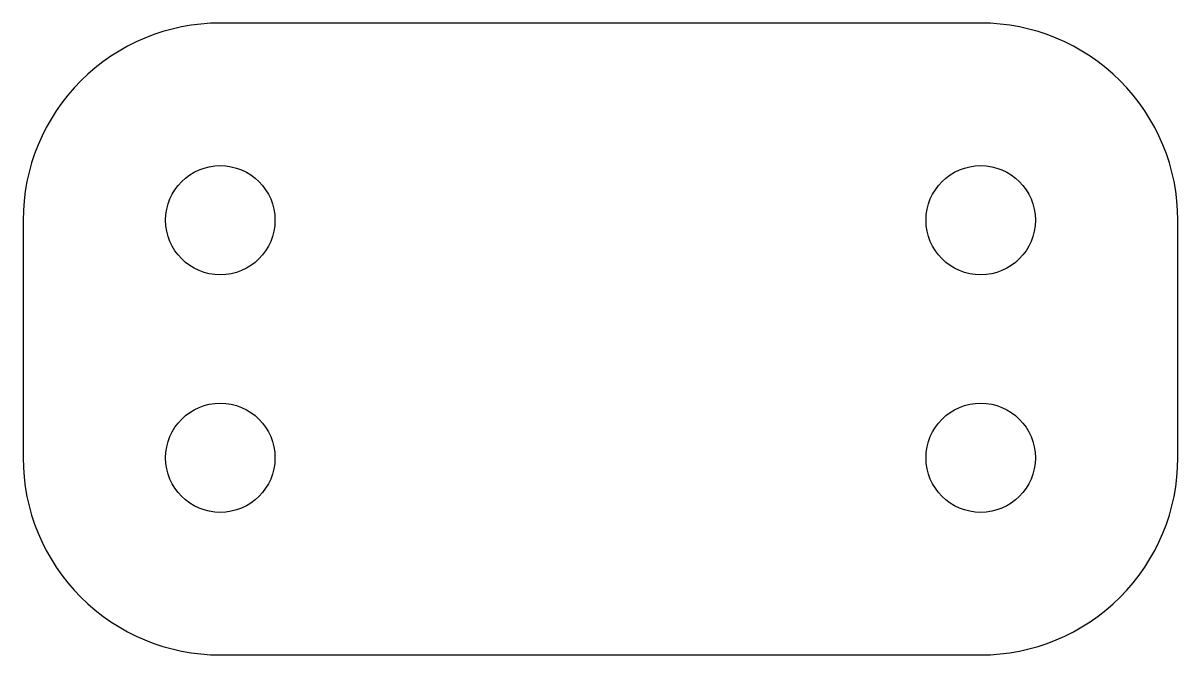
# Model space of a CAD drawing. Header units: millimetres. Extents: x 0 to 24.3, y 0 to 13.3.
import ezdxf

# ---------------------------------------------------------------- set-up
doc = ezdxf.new("R2010")
doc.units = ezdxf.units.MM
doc.layers.add('HOLES', color=1, linetype='Continuous')
doc.layers.add('OUTLINE', color=7, linetype='Continuous')

msp = doc.modelspace()

# ---------------------------------------------------------------- linework, layer by layer
at = {"layer": 'HOLES'}
for centre in [(4.15, 9.15), (20.15, 9.15), (4.15, 4.15), (20.15, 4.15)]:
    msp.add_circle(centre, 1.15, dxfattribs=at)
at = {"layer": 'OUTLINE'}
msp.add_lwpolyline([(0, 9.15), (0, 4.15, 0.414214), (4.15, 0), (20.15, 0, 0.414214), (24.3, 4.15), (24.3, 9.15, 0.414214), (20.15, 13.3), (4.15, 13.3, 0.414214)], format="xyb", close=True, dxfattribs=at)

doc.saveas('drawing.dxf')
